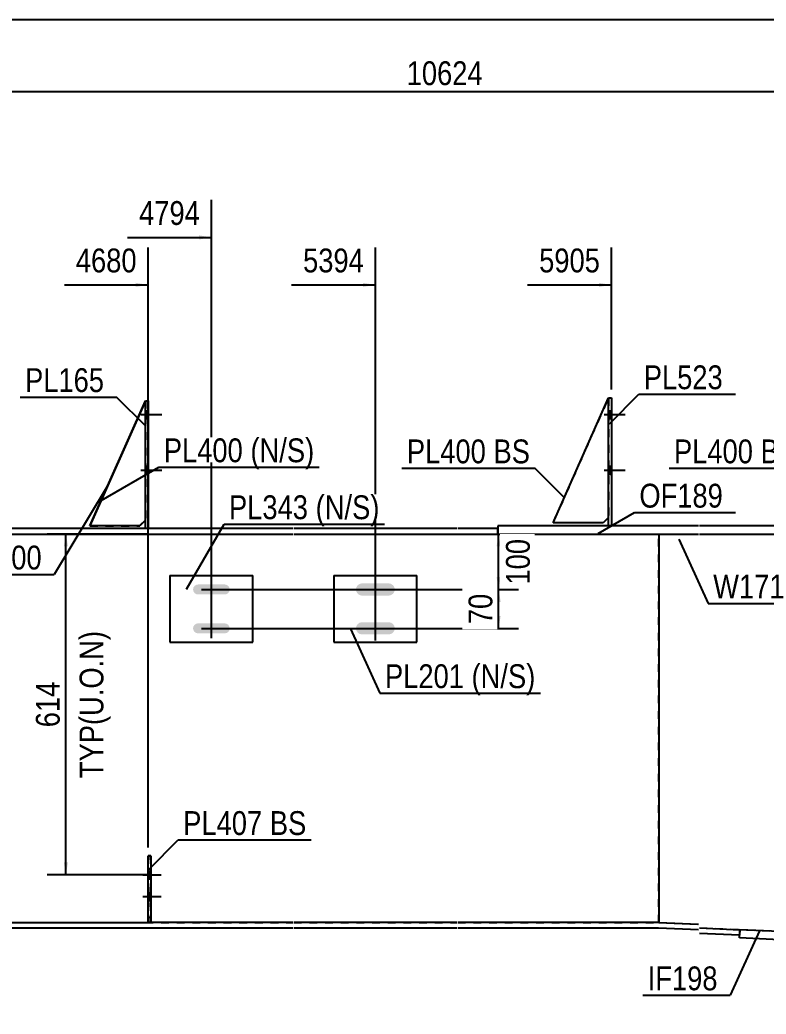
# Model space of a CAD drawing. Header units: millimetres. Extents: x -35 to 367, y -192 to 85.
# Drawn here: x 106.2 to 195.9, y -34.3 to 85.1 of the extents above; entities that cross this region are included whole.
import ezdxf

# ---------------------------------------------------------------- set-up
doc = ezdxf.new("R2010")
doc.units = ezdxf.units.MM
doc.linetypes.add('DXK_LINE_DOT1', pattern=[1.8814, 0.9407, -0.9407])
doc.linetypes.add('DXK_LINE_DOT2', pattern=[3.9198, 1.9599, -1.9599])
doc.styles.add('Arial Narrow', font='ARIALN.TTF', dxfattribs={"height": 0.2})

# ---------------------------------------------------------------- blocks, each defined once
blk = doc.blocks.new('Unknown-627304560-1201')
at = {"color": 5, "linetype": 'Continuous'}
blk.add_line((367.4, 85.08), (-32.6, 85.08), dxfattribs=at)
blk = doc.blocks.new('Part-627304560-1801 - 1599')
at = {"color": 2, "linetype": 'Continuous'}
for p, q in [((121.29, 24), (121.29, 39.33)), ((121.29, 39.33), (121.62, 39.33)), ((121.62, 39.33), (121.62, 24))]:
    blk.add_line(p, q, dxfattribs=at)
at = {"color": 7, "linetype": 'DXK_LINE_DOT1'}
blk.add_line((121.62, 24), (121.29, 24), dxfattribs=at)
blk = doc.blocks.new('Bolt-627304560-1604 - 1599')
at = {"linetype": 'Continuous'}
for points in [[(121.62, 37.2), (121.62, 38.13), (121.29, 38.13), (121.29, 37.2)], [(121.62, 37.2), (121.62, 38.13), (121.29, 38.13), (121.29, 37.2)], [(121.62, 37.2), (121.62, 38.13), (121.29, 38.13), (121.29, 37.2)], [(121.62, 30.53), (121.62, 31.47), (121.29, 31.47), (121.29, 30.53)], [(121.62, 30.53), (121.62, 31.47), (121.29, 31.47), (121.29, 30.53)], [(121.62, 30.53), (121.62, 31.47), (121.29, 31.47), (121.29, 30.53)]]:
    blk.add_hatch(color=3, dxfattribs=at).paths.add_polyline_path(points)
at = {"color": 3, "linetype": 'Continuous'}
for p, q in [((120.76, 37.67), (123.29, 37.67)), ((120.76, 37.67), (123.29, 37.67)), ((120.76, 37.67), (123.29, 37.67)), ((121.29, 38.13), (121.62, 38.13)), ((121.29, 38.13), (121.62, 38.13)), ((121.29, 38.13), (121.62, 38.13)), ((121.29, 37.2), (121.62, 37.2)), ((121.29, 37.2), (121.62, 37.2)), ((121.29, 37.2), (121.62, 37.2)), ((121.29, 31.47), (121.62, 31.47)), ((121.29, 31.47), (121.62, 31.47)), ((121.29, 31.47), (121.62, 31.47)), ((120.76, 31), (123.29, 31)), ((120.76, 31), (123.29, 31)), ((120.76, 31), (123.29, 31)), ((121.29, 30.53), (121.62, 30.53)), ((121.29, 30.53), (121.62, 30.53)), ((121.29, 30.53), (121.62, 30.53))]:
    blk.add_line(p, q, dxfattribs=at)
blk = doc.blocks.new('Part-627304560-1673 - 1599')
at = {"color": 2, "linetype": 'Continuous'}
for p, q in [((114.63, 24.33), (121.29, 39.31)), ((120.63, 24.33), (114.63, 24.33)), ((121.29, 24.99), (120.63, 24.33))]:
    blk.add_line(p, q, dxfattribs=at)
at = {"color": 7, "linetype": 'DXK_LINE_DOT1'}
for p, q in [((121.3, 39.33), (121.29, 39.31)), ((121.3, 39.33), (121.3, 25)), ((121.3, 25), (121.29, 24.99))]:
    blk.add_line(p, q, dxfattribs=at)
blk = doc.blocks.new('Bolt-627304560-1609 - 1599')
at = {"linetype": 'Continuous'}
for points in [[(177.28, 37.2), (177.28, 38.13), (176.95, 38.13), (176.95, 37.2)], [(177.28, 37.2), (177.28, 38.13), (176.95, 38.13), (176.95, 37.2)], [(177.28, 37.2), (177.28, 38.13), (176.95, 38.13), (176.95, 37.2)], [(177.28, 30.53), (177.28, 31.47), (176.95, 31.47), (176.95, 30.53)], [(177.28, 30.53), (177.28, 31.47), (176.95, 31.47), (176.95, 30.53)], [(177.28, 30.53), (177.28, 31.47), (176.95, 31.47), (176.95, 30.53)]]:
    blk.add_hatch(color=3, dxfattribs=at).paths.add_polyline_path(points)
at = {"color": 3, "linetype": 'Continuous'}
for p, q in [((176.42, 37.67), (178.95, 37.67)), ((176.42, 37.67), (178.95, 37.67)), ((176.42, 37.67), (178.95, 37.67)), ((176.95, 38.13), (177.28, 38.13)), ((176.95, 38.13), (177.28, 38.13)), ((176.95, 38.13), (177.28, 38.13)), ((176.95, 37.2), (177.28, 37.2)), ((176.95, 37.2), (177.28, 37.2)), ((176.95, 37.2), (177.28, 37.2)), ((176.95, 31.47), (177.28, 31.47)), ((176.95, 31.47), (177.28, 31.47)), ((176.95, 31.47), (177.28, 31.47)), ((176.42, 31), (178.95, 31)), ((176.42, 31), (178.95, 31)), ((176.42, 31), (178.95, 31)), ((176.95, 30.53), (177.28, 30.53)), ((176.95, 30.53), (177.28, 30.53)), ((176.95, 30.53), (177.28, 30.53))]:
    blk.add_line(p, q, dxfattribs=at)
blk = doc.blocks.new('Part-627304560-1678 - 1599')
at = {"color": 2, "linetype": 'Continuous'}
for p, q in [((170.28, 24.67), (176.95, 39.67)), ((176.95, 25.33), (176.28, 24.67)), ((176.28, 24.67), (170.28, 24.67))]:
    blk.add_line(p, q, dxfattribs=at)
at = {"color": 7, "linetype": 'DXK_LINE_DOT1'}
blk.add_line((176.95, 39.67), (176.95, 25.33), dxfattribs=at)
blk = doc.blocks.new('Part-627304560-2003 - 1599')
at = {"color": 7, "linetype": 'DXK_LINE_DOT1'}
for p, q in [((170.28, 24.67), (176.95, 39.67)), ((176.95, 25.33), (176.28, 24.67)), ((176.28, 24.67), (170.28, 24.67))]:
    blk.add_line(p, q, dxfattribs=at)
blk = doc.blocks.new('Bolt-627304560-1621 - 1599')
at = {"color": 3, "linetype": 'DXK_LINE_DOT2'}
for p, q in [((120.99, -17.61), (123.19, -17.61)), ((121.62, -17.15), (121.96, -17.15)), ((121.62, -18.08), (121.96, -18.08)), ((120.99, -20.2), (123.19, -20.2)), ((121.62, -19.73), (121.96, -19.73)), ((121.62, -20.67), (121.96, -20.67))]:
    blk.add_line(p, q, dxfattribs=at)
blk = doc.blocks.new('Bolt-627304560-1622 - 1599')
at = {"linetype": 'Continuous'}
for points in [[(121.96, -18.08), (121.96, -17.15), (121.62, -17.15), (121.62, -18.08)], [(121.96, -20.67), (121.96, -19.73), (121.62, -19.73), (121.62, -20.67)]]:
    blk.add_hatch(color=3, dxfattribs=at).paths.add_polyline_path(points)
at = {"color": 3, "linetype": 'Continuous'}
for p, q in [((120.99, -17.61), (123.19, -17.61)), ((121.62, -17.15), (121.96, -17.15)), ((121.62, -18.08), (121.96, -18.08)), ((120.99, -20.2), (123.19, -20.2)), ((121.62, -19.73), (121.96, -19.73)), ((121.62, -20.67), (121.96, -20.67))]:
    blk.add_line(p, q, dxfattribs=at)
blk = doc.blocks.new('Part-627304560-1641 - 1599')
at = {"color": 7, "linetype": 'DXK_LINE_DOT1'}
for p, q in [((8.76, -23.33), (0, 23.33)), ((0, 23.33), (30.99, 23.33)), ((31.09, 23.33), (48.35, 23.33)), ((48.45, 23.33), (65.91, 23.33)), ((66.01, 23.33), (75.61, 23.33)), ((75.71, 23.33), (92.97, 23.33)), ((93.07, 23.33), (139.02, 23.33)), ((139.12, 23.33), (158.72, 23.33)), ((158.82, 23.33), (182.96, 23.33)), ((182.96, -23.33), (182.96, 23.33)), ((8.89, -23.33), (30.99, -23.33)), ((31.09, -23.33), (48.35, -23.33)), ((48.45, -23.33), (65.91, -23.33)), ((66.01, -23.33), (75.61, -23.33)), ((75.71, -23.33), (92.97, -23.33)), ((93.07, -23.33), (139.02, -23.33)), ((139.12, -23.33), (158.72, -23.33)), ((158.82, -23.33), (182.96, -23.33))]:
    blk.add_line(p, q, dxfattribs=at)
at = {"color": 2, "linetype": 'Continuous'}
blk.add_line((8.89, -23.33), (8.76, -23.33), dxfattribs=at)
blk = doc.blocks.new('Part-627304560-1776 - 1599')
at = {"color": 2, "linetype": 'Continuous'}
for p, q in [((176.95, 24.33), (176.95, 39.67)), ((176.95, 39.67), (177.28, 39.67)), ((177.28, 39.67), (177.28, 24.33))]:
    blk.add_line(p, q, dxfattribs=at)
at = {"color": 7, "linetype": 'DXK_LINE_DOT1'}
blk.add_line((177.28, 24.33), (176.95, 24.33), dxfattribs=at)
blk = doc.blocks.new('Part-627304560-1961 - 1599')
at = {"color": 2, "linetype": 'Continuous'}
for p, q in [((121.62, -23.33), (121.62, -15.33)), ((121.62, -15.33), (121.96, -15.33)), ((121.96, -15.33), (121.96, -23.33)), ((121.96, -23.33), (121.62, -23.33))]:
    blk.add_line(p, q, dxfattribs=at)
at = {"color": 7, "linetype": 'DXK_LINE_DOT1'}
blk.add_line((121.62, -22.67), (121.96, -22.67), dxfattribs=at)
blk = doc.blocks.new('Part-627304560-1983 - 1599')
at = {"color": 7, "linetype": 'DXK_LINE_DOT1'}
for p, q in [((121.62, -15.33), (121.62, -23.33)), ((121.96, -15.33), (121.62, -15.33)), ((121.96, -23.33), (121.96, -15.33))]:
    blk.add_line(p, q, dxfattribs=at)
blk = doc.blocks.new('Part-627304560-1998 - 1599')
at = {"color": 2, "linetype": 'Continuous'}
for p, q in [((121.29, 39.33), (114.62, 24.33)), ((114.62, 24.33), (114.63, 24.33))]:
    blk.add_line(p, q, dxfattribs=at)
at = {"color": 7, "linetype": 'DXK_LINE_DOT1'}
for p, q in [((121.29, 39.33), (121.29, 25)), ((114.63, 24.33), (120.62, 24.33)), ((121.29, 25), (120.62, 24.33))]:
    blk.add_line(p, q, dxfattribs=at)
blk = doc.blocks.new('Part-627304560-2159 - 1599')
at = {"color": 2, "linetype": 'Continuous'}
for p, q in [((70.81, 24), (70.81, 23.33)), ((75.61, 24), (70.81, 24)), ((92.97, 24), (75.71, 24)), ((139.02, 24), (93.07, 24)), ((158.72, 24), (139.12, 24)), ((163.62, 24), (158.82, 24)), ((163.62, 23.33), (163.62, 24)), ((70.81, 23.33), (75.61, 23.33)), ((75.71, 23.33), (92.97, 23.33)), ((93.07, 23.33), (139.02, 23.33)), ((139.12, 23.33), (158.72, 23.33)), ((158.82, 23.33), (163.62, 23.33))]:
    blk.add_line(p, q, dxfattribs=at)
blk = doc.blocks.new('Part-627304560-2181 - 1599')
at = {"color": 2, "linetype": 'Continuous'}
for p, q in [((163.62, 24.33), (163.62, 23.33)), ((187.76, 24.33), (163.62, 24.33)), ((197.47, 24.33), (187.86, 24.33)), ((215.04, 24.33), (197.57, 24.33)), ((232.61, 24.33), (215.14, 24.33)), ((314.08, 24.33), (232.71, 24.33)), ((314.08, 23.33), (314.08, 24.33)), ((163.62, 23.33), (187.76, 23.33)), ((187.86, 23.33), (197.47, 23.33)), ((197.57, 23.33), (215.04, 23.33)), ((215.14, 23.33), (232.61, 23.33)), ((232.71, 23.33), (314.08, 23.33))]:
    blk.add_line(p, q, dxfattribs=at)
blk = doc.blocks.new('Part-627304560-2203 - 1599')
at = {"color": 2, "linetype": 'Continuous'}
blk.add_line((182.96, 23.33), (182.96, -23.33), dxfattribs=at)
at = {"color": 7, "linetype": 'DXK_LINE_DOT1'}
for p, q in [((182.96, 23.33), (187.76, 23.33)), ((187.86, 23.33), (197.47, 23.33)), ((197.57, 23.33), (215.04, 23.33)), ((215.14, 23.33), (232.61, 23.33)), ((232.71, 23.33), (240.79, 23.33)), ((240.79, 23.33), (240.79, -33.33)), ((182.96, -23.33), (187.76, -23.54)), ((187.86, -23.98), (197.47, -24.4)), ((197.57, -26.09), (215.04, -26.84)), ((215.14, -29.6), (232.61, -30.35)), ((232.71, -32.99), (240.79, -33.33))]:
    blk.add_line(p, q, dxfattribs=at)
blk = doc.blocks.new('Part-627304560-2247 - 1599')
at = {"color": 2, "linetype": 'Continuous'}
for p, q in [((70.81, -24), (70.81, -23.33)), ((70.81, -23.33), (75.61, -23.33)), ((75.71, -23.33), (92.97, -23.33)), ((93.07, -23.33), (121.62, -23.33)), ((139.02, -23.33), (121.96, -23.33)), ((158.72, -23.33), (139.12, -23.33)), ((182.96, -23.33), (158.82, -23.33)), ((182.96, -23.33), (187.76, -23.54)), ((75.61, -24), (70.81, -24)), ((92.97, -24), (75.71, -24)), ((139.02, -24), (93.07, -24)), ((158.72, -24), (139.12, -24)), ((182.94, -24), (158.82, -24)), ((187.76, -24.21), (182.94, -24)), ((187.86, -23.98), (192.7, -24.19)), ((192.67, -24.86), (187.86, -24.65)), ((192.7, -24.19), (192.67, -24.86))]:
    blk.add_line(p, q, dxfattribs=at)
blk = doc.blocks.new('Part-627304560-2269 - 1599')
at = {"color": 2, "linetype": 'Continuous'}
for p, q in [((192.66, -25.19), (192.7, -24.19)), ((197.47, -24.4), (192.7, -24.19)), ((197.47, -25.4), (192.66, -25.19)), ((209.37, -26.6), (197.57, -26.09)), ((215.04, -27.84), (197.57, -27.09)), ((215.04, -26.84), (209.54, -26.61)), ((226.94, -30.11), (215.14, -29.6)), ((232.61, -31.35), (215.14, -30.6)), ((232.61, -30.35), (227.11, -30.12)), ((240.79, -33.33), (232.71, -32.99)), ((240.75, -34.33), (240.79, -33.33)), ((240.75, -34.33), (232.71, -33.99))]:
    blk.add_line(p, q, dxfattribs=at)
blk = doc.blocks.new('Part-627304560-2318 - 1599')
at = {"color": 2, "linetype": 'Continuous'}
for p, q in [((143.92, 18.33), (153.92, 18.33)), ((143.92, 18.33), (143.92, 10.33)), ((153.92, 10.33), (153.92, 18.33)), ((143.92, 10.33), (153.92, 10.33))]:
    blk.add_line(p, q, dxfattribs=at)
blk = doc.blocks.new('Part-627304560-2328 - 1599')
at = {"color": 2, "linetype": 'Continuous'}
for p, q in [((124.22, 18.33), (134.22, 18.33)), ((124.22, 18.33), (124.22, 10.33)), ((134.22, 10.33), (134.22, 18.33)), ((124.22, 10.33), (134.22, 10.33))]:
    blk.add_line(p, q, dxfattribs=at)
blk = doc.blocks.new('Bolt-627304560-2334 - 1599')
at = {"linetype": 'Continuous'}
for points in [[(151.04, 16.15), (151.2, 16.38), (151.26, 16.67), (151.2, 16.95), (151.04, 17.18), (150.81, 17.34), (150.52, 17.4), (147.32, 17.4), (147.04, 17.34), (146.81, 17.18), (146.65, 16.95), (146.59, 16.67), (146.65, 16.38), (146.81, 16.15), (147.04, 15.99), (147.32, 15.93), (150.52, 15.93), (150.81, 15.99)], [(151.04, 11.48), (151.2, 11.72), (151.26, 12), (151.2, 12.28), (151.04, 12.52), (150.81, 12.68), (150.52, 12.73), (147.32, 12.73), (147.04, 12.68), (146.81, 12.52), (146.65, 12.28), (146.59, 12), (146.65, 11.72), (146.81, 11.48), (147.04, 11.32), (147.32, 11.27), (150.52, 11.27), (150.81, 11.32)]]:
    blk.add_hatch(color=3, dxfattribs=at).paths.add_polyline_path(points)
at = {"color": 3, "linetype": 'Continuous'}
for p, q in [((148.92, 15.2), (148.92, 18.13)), ((147.46, 16.67), (150.39, 16.67)), ((148.92, 10.53), (148.92, 13.47)), ((147.46, 12), (150.39, 12))]:
    blk.add_line(p, q, dxfattribs=at)
blk = doc.blocks.new('Bolt-627304560-2335 - 1599')
at = {"linetype": 'Continuous'}
for points in [[(131.25, 16.24), (131.38, 16.44), (131.42, 16.67), (131.38, 16.9), (131.25, 17.09), (131.05, 17.22), (130.82, 17.27), (127.62, 17.27), (127.39, 17.22), (127.2, 17.09), (127.07, 16.9), (127.02, 16.67), (127.07, 16.44), (127.2, 16.24), (127.39, 16.11), (127.62, 16.07), (130.82, 16.07), (131.05, 16.11)], [(131.25, 11.57), (131.38, 11.77), (131.42, 12), (131.38, 12.23), (131.25, 12.42), (131.05, 12.55), (130.82, 12.6), (127.62, 12.6), (127.39, 12.55), (127.2, 12.42), (127.07, 12.23), (127.02, 12), (127.07, 11.77), (127.2, 11.57), (127.39, 11.44), (127.62, 11.4), (130.82, 11.4), (131.05, 11.44)]]:
    blk.add_hatch(color=3, dxfattribs=at).paths.add_polyline_path(points)
at = {"color": 3, "linetype": 'Continuous'}
for p, q in [((129.22, 15.47), (129.22, 17.87)), ((128.02, 16.67), (130.42, 16.67)), ((129.22, 10.8), (129.22, 13.2)), ((128.02, 12), (130.42, 12))]:
    blk.add_line(p, q, dxfattribs=at)
blk = doc.blocks.new('StraightDimension-627304560-5300 - 1599')
at = {"linetype": 'Continuous'}
for points in [[(163.48, 21.83), (163.73, 23.33), (163.98, 21.83)], [(163.98, 18.17), (163.73, 16.67), (163.48, 18.17)]]:
    blk.add_hatch(color=7, dxfattribs=at).paths.add_polyline_path(points)
at = {"color": 7, "linetype": 'Continuous'}
for p, q in [((156.41, 23.33), (165.98, 23.33)), ((163.73, 16.67), (163.73, 23.33)), ((130.22, 16.67), (165.98, 16.67))]:
    blk.add_line(p, q, dxfattribs=at)
at = {"color": 0}
blk.add_wipeout([(168.08, 23.34), (163.88, 23.34), (163.88, 16.66), (168.08, 16.66)], dxfattribs=at)
at = {"color": 3, "style": 'Arial Narrow'}
blk.add_text('100', height=2.863, rotation=90.0002, dxfattribs=at).set_placement((167.48, 17.26))
blk = doc.blocks.new('StraightDimension-627304560-5301 - 1599')
at = {"linetype": 'Continuous'}
for points in [[(163.48, 15.17), (163.73, 16.67), (163.98, 15.17)], [(163.98, 13.5), (163.73, 12), (163.48, 13.5)]]:
    blk.add_hatch(color=7, dxfattribs=at).paths.add_polyline_path(points)
at = {"color": 7, "linetype": 'Continuous'}
for p, q in [((130.22, 16.67), (166.13, 16.67)), ((163.73, 12), (163.73, 16.67)), ((130.22, 12), (166.13, 12))]:
    blk.add_line(p, q, dxfattribs=at)
at = {"color": 0}
blk.add_wipeout([(163.58, 16.76), (159.38, 16.76), (159.38, 11.9), (163.58, 11.9)], dxfattribs=at)
at = {"color": 3, "style": 'Arial Narrow'}
blk.add_text('70', height=2.863, rotation=90.0002, dxfattribs=at).set_placement((162.98, 12.5))
blk = doc.blocks.new('StraightDimension-627304560-2495 - 1599')
at = {"linetype": 'Continuous'}
for points in [[(111.5, 21.83), (111.75, 23.33), (112, 21.83)], [(112, -16.11), (111.75, -17.61), (111.5, -16.11)]]:
    blk.add_hatch(color=7, dxfattribs=at).paths.add_polyline_path(points)
at = {"color": 7, "linetype": 'Continuous'}
for p, q in [((121.57, 23.33), (109.5, 23.33)), ((111.75, -17.61), (111.75, 23.33)), ((121.57, -17.61), (109.5, -17.61))]:
    blk.add_line(p, q, dxfattribs=at)
at = {"color": 0, "linetype": 'Continuous'}
blk.add_wipeout([(116.85, 12.31), (112.65, 12.31), (112.65, -6.59), (116.85, -6.59)], dxfattribs=at)
at = {"color": 3, "linetype": 'Continuous', "style": 'Arial Narrow'}
blk.add_text('TYP(U.O.N)', height=2.863, rotation=90.0002, dxfattribs=at).set_placement((116.25, -5.99))
at = {"color": 0}
blk.add_wipeout([(111.6, 6.2), (107.4, 6.2), (107.4, -0.48), (111.6, -0.48)], dxfattribs=at)
at = {"color": 3, "style": 'Arial Narrow'}
blk.add_text('614', height=2.863, rotation=90.0002, dxfattribs=at).set_placement((111, 0.12))
blk = doc.blocks.new('StraightDimension-627304560-2788 - 1599')
at = {"color": 7, "linetype": 'Continuous'}
blk.add_line((-1.28, 76.49), (315.8, 76.49), dxfattribs=at)
at = {"color": 0}
blk.add_wipeout([(162.43, 76.64), (162.43, 80.84), (152.09, 80.84), (152.09, 76.64)], dxfattribs=at)
at = {"color": 3, "style": 'Arial Narrow'}
blk.add_text('10624', height=2.863, dxfattribs=at).set_placement((152.69, 77.24))
blk = doc.blocks.new('StraightDimension-627304560-8036 - 1599')
at = {"linetype": 'Continuous'}
blk.add_hatch(color=7, dxfattribs=at).paths.add_polyline_path([(175.78, 53.5), (177.28, 53.25), (175.78, 53)])
at = {"color": 7, "linetype": 'Continuous'}
for p, q in [((177.28, 40.67), (177.28, 57.75)), ((167.22, 53.25), (177.28, 53.25))]:
    blk.add_line(p, q, dxfattribs=at)
at = {"color": 0}
blk.add_wipeout([(176.51, 54.15), (176.51, 58.35), (168, 58.35), (168, 54.15)], dxfattribs=at)
at = {"color": 3, "style": 'Arial Narrow'}
blk.add_text('5905', height=2.863, dxfattribs=at).set_placement((168.6, 54.75))
blk = doc.blocks.new('StraightDimension-627304560-8037 - 1599')
at = {"linetype": 'Continuous'}
blk.add_hatch(color=7, dxfattribs=at).paths.add_polyline_path([(147.42, 53.5), (148.92, 53.25), (147.42, 53)])
at = {"color": 7, "linetype": 'Continuous'}
for p, q in [((148.92, 13), (148.92, 57.75)), ((138.86, 53.25), (148.92, 53.25))]:
    blk.add_line(p, q, dxfattribs=at)
at = {"color": 0}
blk.add_wipeout([(148.15, 54.15), (148.15, 58.35), (139.64, 58.35), (139.64, 54.15)], dxfattribs=at)
at = {"color": 3, "style": 'Arial Narrow'}
blk.add_text('5394', height=2.863, dxfattribs=at).set_placement((140.24, 54.75))
blk = doc.blocks.new('StraightDimension-627304560-8038 - 1599')
at = {"linetype": 'Continuous'}
blk.add_hatch(color=7, dxfattribs=at).paths.add_polyline_path([(127.72, 59.2), (129.22, 58.95), (127.72, 58.7)])
at = {"color": 7, "linetype": 'Continuous'}
for p, q in [((129.22, 13), (129.22, 63.45)), ((119.16, 58.95), (129.22, 58.95))]:
    blk.add_line(p, q, dxfattribs=at)
at = {"color": 0}
blk.add_wipeout([(128.45, 59.85), (128.45, 64.05), (119.94, 64.05), (119.94, 59.85)], dxfattribs=at)
at = {"color": 3, "style": 'Arial Narrow'}
blk.add_text('4794', height=2.863, dxfattribs=at).set_placement((120.54, 60.45))
blk = doc.blocks.new('StraightDimension-627304560-8039 - 1599')
at = {"linetype": 'Continuous'}
blk.add_hatch(color=7, dxfattribs=at).paths.add_polyline_path([(120.13, 53.5), (121.63, 53.25), (120.13, 53)])
at = {"color": 7, "linetype": 'Continuous'}
for p, q in [((121.63, -14.33), (121.63, 57.75)), ((111.57, 53.25), (121.63, 53.25))]:
    blk.add_line(p, q, dxfattribs=at)
at = {"color": 0}
blk.add_wipeout([(120.86, 54.15), (120.86, 58.35), (112.34, 58.35), (112.34, 54.15)], dxfattribs=at)
at = {"color": 3, "style": 'Arial Narrow'}
blk.add_text('4680', height=2.863, dxfattribs=at).set_placement((112.94, 54.75))
blk = doc.blocks.new('Mark-627304560-7378 - 1599')
at = {"color": 7, "linetype": 'Continuous'}
for p in [(116.72, 29.03), (98.75, 18.47)]:
    blk.add_line(p, (110.35, 18.47), dxfattribs=at)
at = {"color": 0}
blk.add_wipeout([(108.85, 19.07), (108.85, 22.07), (99.35, 22.07), (99.35, 19.07)], dxfattribs=at)
blk.add_wipeout([(108.85, 19.07), (108.85, 22.07), (99.35, 22.07), (99.35, 19.07)], dxfattribs=at)
at = {"color": 3, "style": 'Arial Narrow'}
blk.add_text('PL400', height=2.863, dxfattribs=at).set_placement((99.35, 19.07))
blk = doc.blocks.new('Mark-627304560-7414 - 1599')
at = {"color": 7, "linetype": 'Continuous'}
for p, q in [((145.94, 11.95), (149.48, 4.22)), ((149.48, 4.22), (168.75, 4.22))]:
    blk.add_line(p, q, dxfattribs=at)
at = {"color": 0}
for points in [[(159.58, 4.82), (159.58, 7.82), (150.08, 7.82), (150.08, 4.82)], [(168.15, 4.82), (168.15, 7.82), (160.48, 7.82), (160.48, 4.82)]]:
    blk.add_wipeout(points, dxfattribs=at)
for points in [[(159.58, 4.82), (159.58, 7.82), (150.08, 7.82), (150.08, 4.82)], [(168.15, 4.82), (168.15, 7.82), (160.48, 7.82), (160.48, 4.82)]]:
    blk.add_wipeout(points, dxfattribs=at)
at = {"color": 3, "style": 'Arial Narrow'}
for s, p in [('PL201', (150.08, 4.82)), ('(N/', (160.48, 4.82)), ('S)', (164.86, 4.82))]:
    blk.add_text(s, height=2.863, dxfattribs=at).set_placement(p)
blk = doc.blocks.new('Mark-627304560-7345 - 1599')
at = {"color": 7, "linetype": 'Continuous'}
for p, q in [((177.04, 36.58), (180.57, 40.12)), ((180.57, 40.12), (192.18, 40.12))]:
    blk.add_line(p, q, dxfattribs=at)
at = {"color": 0}
blk.add_wipeout([(190.68, 40.72), (190.68, 43.72), (181.17, 43.72), (181.17, 40.72)], dxfattribs=at)
blk.add_wipeout([(190.68, 40.72), (190.68, 43.72), (181.17, 43.72), (181.17, 40.72)], dxfattribs=at)
at = {"color": 3, "style": 'Arial Narrow'}
blk.add_text('PL523', height=2.863, dxfattribs=at).set_placement((181.17, 40.72))
blk = doc.blocks.new('MarkSet-627304560-7289 - 1599')
at = {"color": 7, "linetype": 'Continuous'}
for p in [(184.2, 31.22), (203.72, 27.69)]:
    blk.add_line(p, (200.19, 31.22), dxfattribs=at)
at = {"color": 0}
for points in [[(194.31, 31.82), (194.31, 34.82), (184.8, 34.82), (184.8, 31.82)], [(199.59, 31.82), (199.59, 34.82), (195.21, 34.82), (195.21, 31.82)]]:
    blk.add_wipeout(points, dxfattribs=at)
for points in [[(194.31, 31.82), (194.31, 34.82), (184.8, 34.82), (184.8, 31.82)], [(199.59, 31.82), (199.59, 34.82), (195.21, 34.82), (195.21, 31.82)]]:
    blk.add_wipeout(points, dxfattribs=at)
at = {"color": 3, "style": 'Arial Narrow'}
for s, p in [('PL400', (184.8, 31.82)), ('BS', (195.21, 31.82))]:
    blk.add_text(s, height=2.863, dxfattribs=at).set_placement(p)
blk = doc.blocks.new('MarkSet-627304560-7164 - 1599')
at = {"color": 7, "linetype": 'Continuous'}
for p, q in [((121.71, -16.95), (125.24, -13.42)), ((125.24, -13.42), (141.23, -13.42))]:
    blk.add_line(p, q, dxfattribs=at)
at = {"color": 0}
for points in [[(135.35, -12.82), (135.35, -9.82), (125.84, -9.82), (125.84, -12.82)], [(140.63, -12.82), (140.63, -9.82), (136.25, -9.82), (136.25, -12.82)]]:
    blk.add_wipeout(points, dxfattribs=at)
for points in [[(135.35, -12.82), (135.35, -9.82), (125.84, -9.82), (125.84, -12.82)], [(140.63, -12.82), (140.63, -9.82), (136.25, -9.82), (136.25, -12.82)]]:
    blk.add_wipeout(points, dxfattribs=at)
at = {"color": 3, "style": 'Arial Narrow'}
for s, p in [('PL407', (125.84, -12.82)), ('BS', (136.25, -12.82))]:
    blk.add_text(s, height=2.863, dxfattribs=at).set_placement(p)
blk = doc.blocks.new('MarkSet-627304560-7197 - 1599')
at = {"color": 7, "linetype": 'Continuous'}
for p in [(152.11, 31.22), (171.64, 27.69)]:
    blk.add_line(p, (168.1, 31.22), dxfattribs=at)
at = {"color": 0}
for points in [[(162.22, 31.82), (162.22, 34.82), (152.71, 34.82), (152.71, 31.82)], [(167.5, 31.82), (167.5, 34.82), (163.12, 34.82), (163.12, 31.82)]]:
    blk.add_wipeout(points, dxfattribs=at)
for points in [[(162.22, 31.82), (162.22, 34.82), (152.71, 34.82), (152.71, 31.82)], [(167.5, 31.82), (167.5, 34.82), (163.12, 34.82), (163.12, 31.82)]]:
    blk.add_wipeout(points, dxfattribs=at)
at = {"color": 3, "style": 'Arial Narrow'}
for s, p in [('PL400', (152.71, 31.82)), ('BS', (163.12, 31.82))]:
    blk.add_text(s, height=2.863, dxfattribs=at).set_placement(p)
blk = doc.blocks.new('Mark-627304560-7330 - 1599')
at = {"color": 7, "linetype": 'Continuous'}
for p, q in [((115.98, 27.35), (122.91, 31.35)), ((122.91, 31.35), (142.18, 31.35))]:
    blk.add_line(p, q, dxfattribs=at)
at = {"color": 0}
for points in [[(133.02, 31.95), (133.02, 34.95), (123.51, 34.95), (123.51, 31.95)], [(141.58, 31.95), (141.58, 34.95), (133.92, 34.95), (133.92, 31.95)]]:
    blk.add_wipeout(points, dxfattribs=at)
for points in [[(133.02, 31.95), (133.02, 34.95), (123.51, 34.95), (123.51, 31.95)], [(141.58, 31.95), (141.58, 34.95), (133.92, 34.95), (133.92, 31.95)]]:
    blk.add_wipeout(points, dxfattribs=at)
at = {"color": 3, "style": 'Arial Narrow'}
for s, p in [('PL400', (123.51, 31.95)), ('(N/', (133.92, 31.95)), ('S)', (138.3, 31.95))]:
    blk.add_text(s, height=2.863, dxfattribs=at).set_placement(p)
blk = doc.blocks.new('Mark-627304560-7354 - 1599')
at = {"color": 7, "linetype": 'Continuous'}
for p in [(106.24, 39.78), (121.37, 36.25)]:
    blk.add_line(p, (117.84, 39.78), dxfattribs=at)
at = {"color": 0}
blk.add_wipeout([(116.34, 40.38), (116.34, 43.38), (106.84, 43.38), (106.84, 40.38)], dxfattribs=at)
blk.add_wipeout([(116.34, 40.38), (116.34, 43.38), (106.84, 43.38), (106.84, 40.38)], dxfattribs=at)
at = {"color": 3, "style": 'Arial Narrow'}
blk.add_text('PL165', height=2.863, dxfattribs=at).set_placement((106.84, 40.38))
blk = doc.blocks.new('Mark-627304560-7396 - 1599')
at = {"color": 7, "linetype": 'Continuous'}
for p, q in [((175.71, 23.4), (180.04, 25.9)), ((180.04, 25.9), (192.19, 25.9))]:
    blk.add_line(p, q, dxfattribs=at)
at = {"color": 0}
blk.add_wipeout([(190.69, 26.5), (190.69, 29.5), (180.64, 29.5), (180.64, 26.5)], dxfattribs=at)
blk.add_wipeout([(190.69, 26.5), (190.69, 29.5), (180.64, 29.5), (180.64, 26.5)], dxfattribs=at)
at = {"color": 3, "style": 'Arial Narrow'}
blk.add_text('OF189', height=2.863, dxfattribs=at).set_placement((180.64, 26.5))
blk = doc.blocks.new('Mark-627304560-7399 - 1599')
at = {"color": 7, "linetype": 'Continuous'}
for p, q in [((185.37, 22.72), (188.91, 14.99)), ((188.91, 14.99), (199.6, 14.99))]:
    blk.add_line(p, q, dxfattribs=at)
at = {"color": 0}
blk.add_wipeout([(198.1, 15.59), (198.1, 18.59), (189.51, 18.59), (189.51, 15.59)], dxfattribs=at)
blk.add_wipeout([(198.1, 15.59), (198.1, 18.59), (189.51, 18.59), (189.51, 15.59)], dxfattribs=at)
at = {"color": 3, "style": 'Arial Narrow'}
blk.add_text('W171', height=2.863, dxfattribs=at).set_placement((189.51, 15.59))
blk = doc.blocks.new('Mark-627304560-7408 - 1599')
at = {"color": 7, "linetype": 'Continuous'}
for p in [(195.09, -24.34), (181.04, -32.07)]:
    blk.add_line(p, (191.55, -32.07), dxfattribs=at)
at = {"color": 0}
blk.add_wipeout([(190.05, -31.47), (190.05, -28.47), (181.64, -28.47), (181.64, -31.47)], dxfattribs=at)
blk.add_wipeout([(190.05, -31.47), (190.05, -28.47), (181.64, -28.47), (181.64, -31.47)], dxfattribs=at)
at = {"color": 3, "style": 'Arial Narrow'}
blk.add_text('IF198', height=2.863, dxfattribs=at).set_placement((181.64, -31.47))
blk = doc.blocks.new('Mark-627304560-7420 - 1599')
at = {"color": 7, "linetype": 'Continuous'}
for p, q in [((126.24, 16.71), (130.74, 24.51)), ((130.74, 24.51), (150.01, 24.51))]:
    blk.add_line(p, q, dxfattribs=at)
at = {"color": 0}
for points in [[(140.85, 25.11), (140.85, 28.11), (131.34, 28.11), (131.34, 25.11)], [(149.41, 25.11), (149.41, 28.11), (141.75, 28.11), (141.75, 25.11)]]:
    blk.add_wipeout(points, dxfattribs=at)
for points in [[(140.85, 25.11), (140.85, 28.11), (131.34, 28.11), (131.34, 25.11)], [(149.41, 25.11), (149.41, 28.11), (141.75, 28.11), (141.75, 25.11)]]:
    blk.add_wipeout(points, dxfattribs=at)
at = {"color": 3, "style": 'Arial Narrow'}
for s, p in [('PL343', (131.34, 25.11)), ('(N/', (141.75, 25.11)), ('S)', (146.13, 25.11))]:
    blk.add_text(s, height=2.863, dxfattribs=at).set_placement(p)

msp = doc.modelspace()

# ---------------------------------------------------------------- block references
for name in ['Unknown-627304560-1201', 'Part-627304560-1678 - 1599', 'Part-627304560-2003 - 1599', 'Part-627304560-1776 - 1599', 'Part-627304560-1998 - 1599', 'Part-627304560-1673 - 1599', 'Part-627304560-1801 - 1599', 'Bolt-627304560-1604 - 1599', 'Bolt-627304560-1609 - 1599', 'Part-627304560-2159 - 1599', 'Part-627304560-2181 - 1599', 'Part-627304560-1641 - 1599', 'Part-627304560-2203 - 1599', 'Part-627304560-2328 - 1599', 'Part-627304560-2318 - 1599', 'Bolt-627304560-2334 - 1599', 'Bolt-627304560-2335 - 1599', 'Part-627304560-1961 - 1599', 'Part-627304560-1983 - 1599', 'Bolt-627304560-1621 - 1599', 'Bolt-627304560-1622 - 1599', 'Part-627304560-2247 - 1599', 'Part-627304560-2269 - 1599']:
    msp.add_blockref(name, (0, 0))

# ---------------------------------------------------------------- next in the draw order: block references
for name in ['StraightDimension-627304560-2495 - 1599', 'StraightDimension-627304560-5300 - 1599', 'Mark-627304560-7408 - 1599']:
    msp.add_blockref(name, (0, 0))

# ---------------------------------------------------------------- next in the draw order: block references
msp.add_blockref('StraightDimension-627304560-5301 - 1599', (0, 0))

# ---------------------------------------------------------------- next in the draw order: block references
msp.add_blockref('StraightDimension-627304560-2788 - 1599', (0, 0))

# ---------------------------------------------------------------- next in the draw order: block references
for name in ['StraightDimension-627304560-8038 - 1599', 'StraightDimension-627304560-8037 - 1599', 'StraightDimension-627304560-8036 - 1599', 'MarkSet-627304560-7197 - 1599', 'MarkSet-627304560-7289 - 1599', 'Mark-627304560-7399 - 1599', 'Mark-627304560-7414 - 1599']:
    msp.add_blockref(name, (0, 0))

# ---------------------------------------------------------------- next in the draw order: block references
for name in ['StraightDimension-627304560-8039 - 1599', 'Mark-627304560-7345 - 1599', 'Mark-627304560-7396 - 1599']:
    msp.add_blockref(name, (0, 0))

# ---------------------------------------------------------------- next in the draw order: block references
for name in ['Mark-627304560-7354 - 1599', 'Mark-627304560-7378 - 1599', 'MarkSet-627304560-7164 - 1599']:
    msp.add_blockref(name, (0, 0))

# ---------------------------------------------------------------- next in the draw order: block references
msp.add_blockref('Mark-627304560-7330 - 1599', (0, 0))

# ---------------------------------------------------------------- next in the draw order: block references
msp.add_blockref('Mark-627304560-7420 - 1599', (0, 0))

doc.saveas('drawing.dxf')
